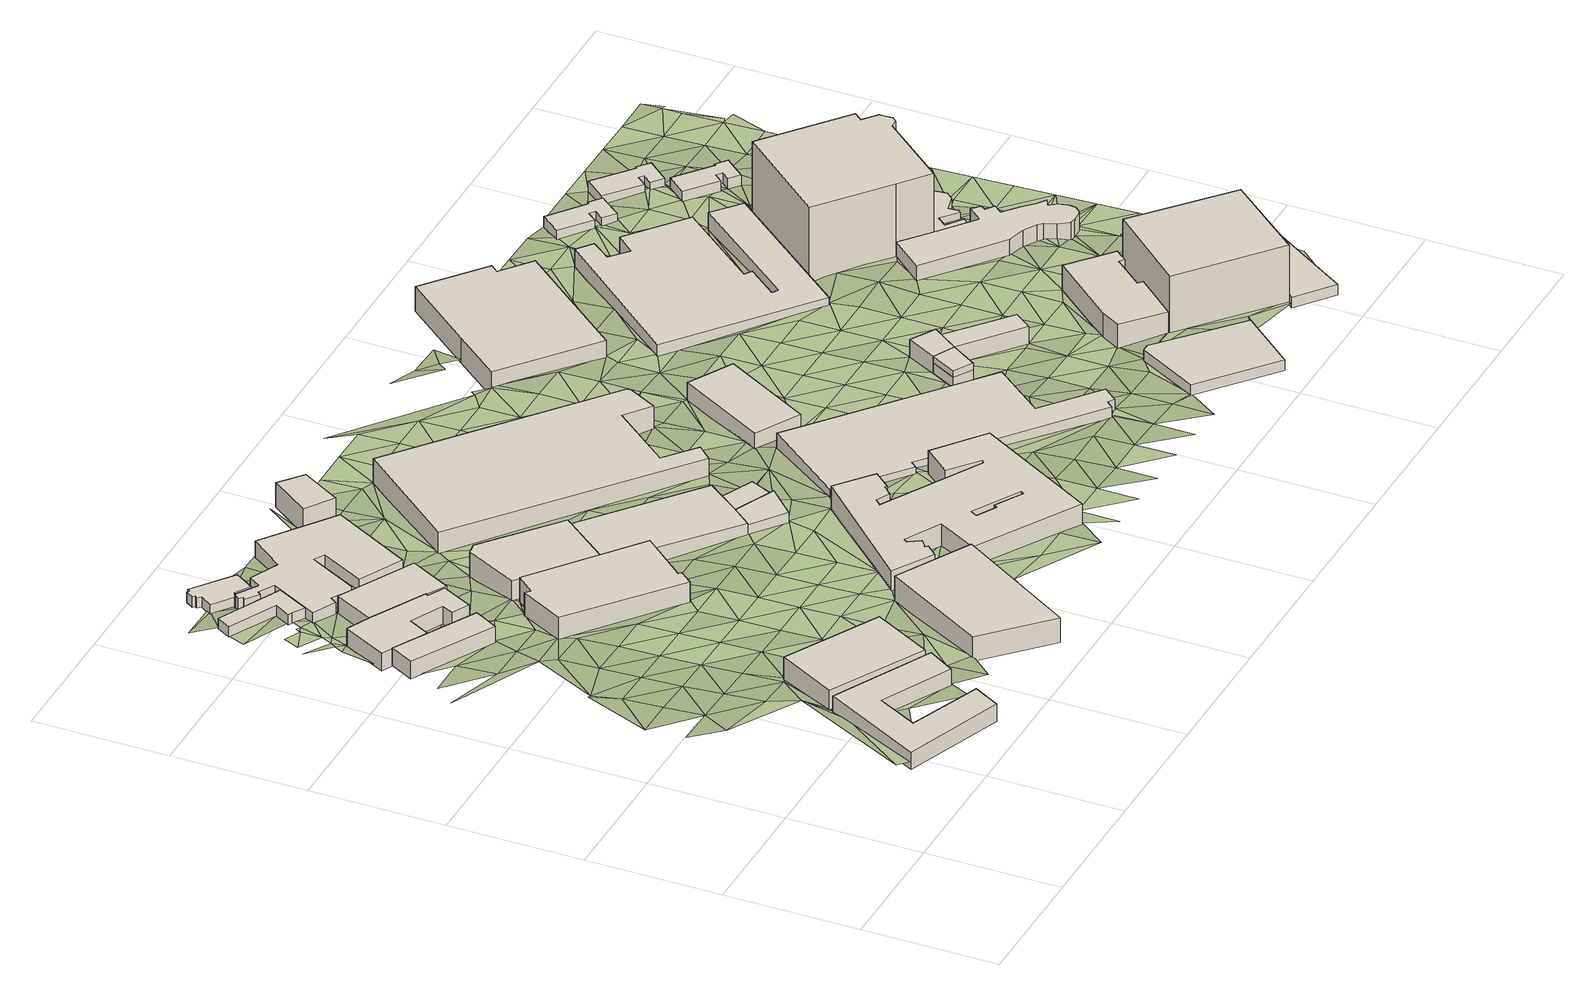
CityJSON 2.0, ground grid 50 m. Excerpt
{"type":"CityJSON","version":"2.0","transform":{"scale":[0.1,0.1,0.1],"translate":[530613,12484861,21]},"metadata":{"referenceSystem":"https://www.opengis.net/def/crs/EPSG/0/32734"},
"CityObjects":{
"building1":{"type":"Building","attributes":{"address":"20 Brickfield Road Salt River Cape Town","building":"industrial","building:levels":2,"building_height":6.9,"plus_code":"4FRW3F84+2QG","ground_height":37.67,"roof_height":44.57},"geometry":[{"type":"Solid","lod":"1","boundaries":[[[[0,1,2,3]],[[1,4,5,2]],[[4,6,7,5]],[[6,8,9,7]],[[8,10,11,9]],[[10,12,13,11]],[[12,14,15,13]],[[14,0,3,15]],[[3,2,5,7,9,11,13,15]],[[14,12,10,8,6,4,1,0]]]]}]},
"building2":{"type":"Building","attributes":{"address":"Brickfield Park 16 Brickfield Road Salt River Cape Town","building":"industrial","building:levels":3,"building_height":9.7,"plus_code":"4FRW3F84+4Q7","ground_height":35.91,"roof_height":45.61},"geometry":[{"type":"Solid","lod":"1","boundaries":[[[[16,17,18,19]],[[17,20,21,18]],[[20,22,23,21]],[[22,16,19,23]],[[19,18,21,23]],[[22,20,17,16]]]]}]},
"building3":{"type":"Building","attributes":{"address":"Salt River","building":"industrial","building:levels":2,"building_height":6.9,"plus_code":"4FRW3F84+HJV","ground_height":31.93,"roof_height":38.83},"geometry":[{"type":"Solid","lod":"1","boundaries":[[[[24,25,26,27]],[[25,28,29,26]],[[28,30,31,29]],[[30,24,27,31]],[[27,26,29,31]],[[30,28,25,24]]]]}]},
"building4":{"type":"Building","attributes":{"address":"Salt River Cape Town","building":"industrial","building:levels":2,"building_height":6.9,"plus_code":"4FRW3F84+MJ4","ground_height":31.48,"roof_height":38.38},"geometry":[{"type":"Solid","lod":"1","boundaries":[[[[32,33,34,35]],[[33,36,37,34]],[[36,38,39,37]],[[38,40,41,39]],[[40,42,43,41]],[[42,44,45,43]],[[44,46,47,45]],[[46,48,49,47]],[[48,50,51,49]],[[50,52,53,51]],[[52,32,35,53]],[[35,34,37,39,41,43,45,47,49,51,53]],[[52,50,48,46,44,42,40,38,36,33,32]]]]}]},
"building5":{"type":"Building","attributes":{"address":"5 Hares Avenue Salt River Cape Town","building":"house","building:levels":1,"building_height":4.1,"plus_code":"4FRW3F84+RJ9","ground_height":30.75,"roof_height":34.85},"geometry":[{"type":"Solid","lod":"1","boundaries":[[[[54,55,56,57]],[[55,58,59,56]],[[58,60,61,59]],[[60,62,63,61]],[[62,64,65,63]],[[64,66,67,65]],[[66,54,57,67]],[[57,56,59,61,63,65,67]],[[66,64,62,60,58,55,54]]]]}]},
"building6":{"type":"Building","attributes":{"address":"The Royal Queens Park Road Salt River Cape Town","building":"office","building:levels":2,"building_height":6.9,"plus_code":"4FRW3F84+MPF","ground_height":31.13,"roof_height":38.03},"geometry":[{"type":"Solid","lod":"1","boundaries":[[[[68,69,70,71]],[[69,72,73,70]],[[72,74,75,73]],[[74,76,77,75]],[[76,68,71,77]],[[71,70,73,75,77]],[[76,74,72,69,68]]]]}]},
"building7":{"type":"Building","attributes":{"address":"Hares Avenue Salt River Cape Town","building":"house","building:levels":1,"building_height":4.1,"plus_code":"4FRW3F84+VJX","ground_height":28.98,"roof_height":33.08},"geometry":[{"type":"Solid","lod":"1","boundaries":[[[[78,79,80,81]],[[79,82,83,80]],[[82,84,85,83]],[[84,86,87,85]],[[86,88,89,87]],[[88,90,91,89]],[[90,92,93,91]],[[92,94,95,93]],[[94,96,97,95]],[[96,98,99,97]],[[98,100,101,99]],[[100,78,81,101]],[[81,80,83,85,87,89,91,93,95,97,99,101]],[[100,98,96,94,92,90,88,86,84,82,79,78]]]]}]},
"building8":{"type":"Building","attributes":{"address":"Kings Cross Corner 9 Queens Park Road Salt River Cape Town","building":"commercial","building:levels":3,"building_height":9.7,"plus_code":"4FRW3F84+FR8","ground_height":32.09,"roof_height":41.79},"geometry":[{"type":"Solid","lod":"1","boundaries":[[[[102,103,104,105]],[[103,106,107,104]],[[106,108,109,107]],[[108,110,111,109]],[[110,112,113,111]],[[112,114,115,113]],[[114,116,117,115]],[[116,102,105,117]],[[105,104,107,109,111,113,115,117]],[[116,114,112,110,108,106,103,102]]]]}]},
"building9":{"type":"Building","attributes":{"building":"parking","building:levels":3,"amenity":"parking","building_height":9.7,"plus_code":"4FRW3F84+2XW","ground_height":35.59,"roof_height":45.29},"geometry":[{"type":"Solid","lod":"1","boundaries":[[[[118,119,120,121]],[[119,122,123,120]],[[122,124,125,123]],[[124,118,121,125]],[[121,120,123,125]],[[124,122,119,118]]]]}]},
"building10":{"type":"Building","attributes":{"address":"Salt River","building":"industrial","building:levels":2,"building_height":6.9,"plus_code":"4FRW3F84+QMX","ground_height":28.07,"roof_height":34.97},"geometry":[{"type":"Solid","lod":"1","boundaries":[[[[126,127,128,129]],[[127,130,131,128]],[[130,132,133,131]],[[132,134,135,133]],[[134,136,137,135]],[[136,138,139,137]],[[138,140,141,139]],[[140,142,143,141]],[[142,144,145,143]],[[144,146,147,145]],[[146,148,149,147]],[[148,150,151,149]],[[150,152,153,151]],[[152,154,155,153]],[[154,156,157,155]],[[156,158,159,157]],[[158,160,161,159]],[[160,162,163,161]],[[162,164,165,163]],[[164,166,167,165]],[[166,168,169,167]],[[168,170,171,169]],[[170,126,129,171]],[[129,128,131,133,135,137,139,141,143,145,147,149,151,153,155,157,159,161,163,165,167,169,171]],[[170,168,166,164,162,160,158,156,154,152,150,148,146,144,142,140,138,136,134,132,130,127,126]]]]}]},
"building11":{"type":"Building","attributes":{"address":"7 Queens Park Road Salt River Cape Town","building":"commercial","building:levels":3,"building_height":9.7,"plus_code":"4FRW3F84+HV8","ground_height":29.68,"roof_height":39.38},"geometry":[{"type":"Solid","lod":"1","boundaries":[[[[172,173,174,175]],[[173,176,177,174]],[[176,178,179,177]],[[178,180,181,179]],[[180,172,175,181]],[[175,174,177,179,181]],[[180,178,176,173,172]]]]}]},
"building12":{"type":"Building","attributes":{"address":"Factory Road Salt River Cape Town","building":"industrial","building:levels":2,"building_height":6.9,"plus_code":"4FRW3F85+F23","ground_height":30.7,"roof_height":37.6},"geometry":[{"type":"Solid","lod":"1","boundaries":[[[[182,183,184,185]],[[183,186,187,184]],[[186,188,189,187]],[[188,190,191,189]],[[190,192,193,191]],[[192,182,185,193]],[[185,184,187,189,191,193]],[[192,190,188,186,183,182]]]]}]},
"building13":{"type":"Building","attributes":{"address":"Salt River","building":"commercial","building:levels":3,"building_height":9.7,"plus_code":"4FRW3F84+VWC","ground_height":27.32,"roof_height":37.02},"geometry":[{"type":"Solid","lod":"1","boundaries":[[[[194,195,196,197]],[[195,198,199,196]],[[198,200,201,199]],[[200,194,197,201]],[[197,196,199,201]],[[200,198,195,194]]]]}]},
"building14":{"type":"Building","attributes":{"address":"Retza Brickfield Road Salt River Cape Town","building":"retail","building:levels":1,"amenity":"motorcycle_rental","building_height":4.1,"plus_code":"4FRW3F85+84V","ground_height":32.84,"roof_height":36.94},"geometry":[{"type":"Solid","lod":"1","boundaries":[[[[202,203,204,205]],[[203,206,207,204]],[[206,208,209,207]],[[208,210,211,209]],[[210,202,205,211]],[[205,204,207,209,211]],[[210,208,206,203,202]]]]}]},
"building15":{"type":"Building","attributes":{"address":"Brickworks 15 Brickfield Road Salt River Cape Town","building":"yes","building:levels":3,"building_height":9.7,"plus_code":"4FRW3F85+46V","ground_height":33.04,"roof_height":42.74},"geometry":[{"type":"Solid","lod":"1","boundaries":[[[[212,213,214,215]],[[213,216,217,214]],[[216,218,219,217]],[[218,220,221,219]],[[220,222,223,221]],[[222,224,225,223]],[[224,226,227,225]],[[226,228,229,227]],[[228,230,231,229]],[[230,232,233,231]],[[232,234,235,233]],[[234,236,237,235]],[[236,238,239,237]],[[238,240,241,239]],[[240,242,243,241]],[[242,244,245,243]],[[244,246,247,245]],[[246,248,249,247]],[[248,250,251,249]],[[250,252,253,251]],[[252,254,255,253]],[[254,212,215,255]],[[256,257,258,259]],[[257,260,261,258]],[[260,262,263,261]],[[262,264,265,263]],[[264,266,267,265]],[[266,256,259,267]],[[215,214,217,219,221,223,225,227,229,231,233,235,237,239,241,243,245,247,249,251,253,255],[259,258,261,263,265,267]],[[254,252,250,248,246,244,242,240,238,236,234,232,230,228,226,224,222,220,218,216,213,212],[266,264,262,260,257,256]]]]}]},
"building16":{"type":"Building","attributes":{"address":"Salt River Cape Town","building":"retail","building:levels":1,"building_height":4.1,"plus_code":"4FRW3F85+94W","ground_height":32.41,"roof_height":36.51},"geometry":[{"type":"Solid","lod":"1","boundaries":[[[[268,269,270,271]],[[269,272,273,270]],[[272,274,275,273]],[[274,268,271,275]],[[271,270,273,275]],[[274,272,269,268]]]]}]},
"building17":{"type":"Building","attributes":{"address":"Judge Clothing Factory - Rex Trueform Victoria Road Salt River Cape Town","building":"construction","building:levels":3,"building_height":9.7,"plus_code":"4FRW3F85+J3X","ground_height":27.55,"roof_height":37.25},"geometry":[{"type":"Solid","lod":"1","boundaries":[[[[276,277,278,279]],[[277,280,281,278]],[[280,282,283,281]],[[282,284,285,283]],[[284,286,287,285]],[[286,288,289,287]],[[288,290,291,289]],[[290,292,293,291]],[[292,276,279,293]],[[279,278,281,283,285,287,289,291,293]],[[292,290,288,286,284,282,280,277,276]]]]}]},
"building18":{"type":"Building","attributes":{"address":"Buco Hardware and Buildware 9 Brickfield Road Salt River Cape Town","building":"warehouse","building:levels":2,"building_height":6.9,"plus_code":"4FRW3F85+798","ground_height":29.33,"roof_height":36.23},"geometry":[{"type":"Solid","lod":"1","boundaries":[[[[294,295,296,297]],[[295,298,299,296]],[[298,300,301,299]],[[300,302,303,301]],[[302,304,305,303]],[[304,306,307,305]],[[306,308,309,307]],[[308,310,311,309]],[[310,312,313,311]],[[312,294,297,313]],[[297,296,299,301,303,305,307,309,311,313]],[[312,310,308,306,304,302,300,298,295,294]]]]}]},
"building19":{"type":"Building","attributes":{"address":"346 Victoria Road Salt River Cape Town","building":"retail","building:levels":2,"building_height":6.9,"plus_code":"4FRW3F85+F9G","ground_height":28.27,"roof_height":35.17},"geometry":[{"type":"Solid","lod":"1","boundaries":[[[[314,315,316,317]],[[315,318,319,316]],[[318,320,321,319]],[[320,314,317,321]],[[317,316,319,321]],[[320,318,315,314]]]]}]},
"building20":{"type":"Building","attributes":{"building":"yes","building:levels":1,"building_height":4.1,"plus_code":"4FRW3F85+7HG","ground_height":28.63,"roof_height":32.73},"geometry":[{"type":"Solid","lod":"1","boundaries":[[[[322,323,324,325]],[[323,326,327,324]],[[326,328,329,327]],[[328,322,325,329]],[[325,324,327,329]],[[328,326,323,322]]]]}]},
"building21":{"type":"Building","attributes":{"building":"yes","building:levels":2,"building_height":6.9,"plus_code":"4FRW3F85+8J7","ground_height":28.44,"roof_height":35.34},"geometry":[{"type":"Solid","lod":"1","boundaries":[[[[330,331,332,333]],[[331,334,335,332]],[[334,336,337,335]],[[336,338,339,337]],[[338,330,333,339]],[[333,332,335,337,339]],[[338,336,334,331,330]]]]}]},
"building22":{"type":"Building","attributes":{"address":"Salt River Cape Town","building":"parking","building:levels":3,"amenity":"parking","building_height":9.7,"plus_code":"4FRW3F85+RF2","ground_height":22.91,"roof_height":32.61},"geometry":[{"type":"Solid","lod":"1","boundaries":[[[[340,341,342,343]],[[341,344,345,342]],[[344,346,347,345]],[[346,348,349,347]],[[348,350,351,349]],[[350,352,353,351]],[[352,340,343,353]],[[343,342,345,347,349,351,353]],[[352,350,348,346,344,341,340]]]]}]},
"building23":{"type":"Building","attributes":{"building":"yes","building:levels":2,"building_height":6.9,"plus_code":"4FRW3F85+7MC","ground_height":28.44,"roof_height":35.34},"geometry":[{"type":"Solid","lod":"1","boundaries":[[[[330,354,355,333]],[[354,356,357,355]],[[356,331,332,357]],[[331,358,359,332]],[[358,360,361,359]],[[360,334,335,361]],[[334,336,337,335]],[[336,338,339,337]],[[338,330,333,339]],[[333,355,357,332,359,361,335,337,339]],[[338,336,334,360,358,331,356,354,330]]]]}]},
"building24":{"type":"Building","attributes":{"address":"Salt River Cape Town","building":"industrial","building:levels":1,"building_height":4.1,"plus_code":"4FRW3F85+2PP","ground_height":30.92,"roof_height":35.02},"geometry":[{"type":"Solid","lod":"1","boundaries":[[[[362,363,364,365]],[[363,366,367,364]],[[366,368,369,367]],[[368,370,371,369]],[[370,362,365,371]],[[365,364,367,369,371]],[[370,368,366,363,362]]]]}]},
"building25":{"type":"Building","attributes":{"address":"348 Victoria Road Salt River Cape Town","building":"retail","building:levels":3,"building_height":9.7,"plus_code":"4FRW3F85+5R3","ground_height":28.48,"roof_height":38.18},"geometry":[{"type":"Solid","lod":"1","boundaries":[[[[372,373,374,375]],[[373,376,377,374]],[[376,378,379,377]],[[378,380,381,379]],[[380,382,383,381]],[[382,384,385,383]],[[384,386,387,385]],[[386,388,389,387]],[[388,372,375,389]],[[375,374,377,379,381,383,385,387,389]],[[388,386,384,382,380,378,376,373,372]]]]}]},
"building26":{"type":"Building","attributes":{"address":"Salt River Cape Town","building":"retail","building:levels":2,"building_height":6.9,"plus_code":"4FRW3F85+JJM","ground_height":23.33,"roof_height":30.23},"geometry":[{"type":"Solid","lod":"1","boundaries":[[[[390,391,392,393]],[[391,394,395,392]],[[394,396,397,395]],[[396,398,399,397]],[[398,400,401,399]],[[400,402,403,401]],[[402,404,405,403]],[[404,406,407,405]],[[406,408,409,407]],[[408,410,411,409]],[[410,412,413,411]],[[412,414,415,413]],[[414,416,417,415]],[[416,390,393,417]],[[393,392,395,397,399,401,403,405,407,409,411,413,415,417]],[[416,414,412,410,408,406,404,402,400,398,396,394,391,390]]]]}]},
"building27":{"type":"Building","attributes":{"address":"Industria House 350 Victoria Road Salt River Cape Town","building":"commercial","building:levels":8,"building_height":23.7,"plus_code":"4FRW3F85+4WF","ground_height":28.42,"roof_height":52.12},"geometry":[{"type":"Solid","lod":"1","boundaries":[[[[418,419,420,421]],[[419,422,423,420]],[[422,424,425,423]],[[424,418,421,425]],[[421,420,423,425]],[[424,422,419,418]]]]}]},
"building28":{"type":"Building","attributes":{"address":"352 Victoria Road Salt River Cape Town","building":"retail","building:levels":1,"building_height":4.1,"plus_code":"4FRW3F86+223","ground_height":28.42,"roof_height":32.52},"geometry":[{"type":"Solid","lod":"1","boundaries":[[[[418,424,426,427]],[[424,428,429,426]],[[428,430,431,429]],[[430,432,433,431]],[[432,434,435,433]],[[434,418,427,435]],[[427,426,429,431,433,435]],[[434,432,430,428,424,418]]]]}]},
"building29":{"type":"Building","attributes":{"building":"yes","building:levels":2,"building_height":6.9,"plus_code":"4FRW3F85+8WW","ground_height":26.25,"roof_height":33.15},"geometry":[{"type":"Solid","lod":"1","boundaries":[[[[436,437,438,439]],[[437,440,441,438]],[[440,442,443,441]],[[442,444,445,443]],[[444,446,447,445]],[[446,448,449,447]],[[448,450,451,449]],[[450,452,453,451]],[[452,454,455,453]],[[454,456,457,455]],[[456,458,459,457]],[[458,460,461,459]],[[460,462,463,461]],[[462,464,465,463]],[[464,466,467,465]],[[466,468,469,467]],[[468,470,471,469]],[[470,472,473,471]],[[472,474,475,473]],[[474,476,477,475]],[[476,478,479,477]],[[478,480,481,479]],[[480,482,483,481]],[[482,484,485,483]],[[484,436,439,485]],[[439,438,441,443,445,447,449,451,453,455,457,459,461,463,465,467,469,471,473,475,477,479,481,483,485]],[[484,482,480,478,476,474,472,470,468,466,464,462,460,458,456,454,452,450,448,446,444,442,440,437,436]]]]}]},
"building30":{"type":"Building","attributes":{"address":"Durham Square Apartment Complex 32 Durham Avenue Salt River Cape Town","building":"apartments","building:levels":11,"building:flats":"139","building_height":32.1,"plus_code":"4FRW3F85+GVM","ground_height":24.05,"roof_height":56.15},"geometry":[{"type":"Solid","lod":"1","boundaries":[[[[486,487,488,489]],[[487,490,491,488]],[[490,492,493,491]],[[492,494,495,493]],[[494,496,497,495]],[[496,498,499,497]],[[498,500,501,499]],[[500,502,503,501]],[[502,504,505,503]],[[504,506,507,505]],[[506,486,489,507]],[[489,488,491,493,495,497,499,501,503,505,507]],[[506,504,502,500,498,496,494,492,490,487,486]]]]}]},
"building31":{"type":"Building","attributes":{"address":"Durham Avenue Salt River Cape Town","building":"yes","building:levels":1,"building_height":4.1,"plus_code":"4FRW3F85+RQG","ground_height":22.02,"roof_height":26.12},"geometry":[{"type":"Solid","lod":"1","boundaries":[[[[508,509,510,511]],[[509,512,513,510]],[[512,514,515,513]],[[514,516,517,515]],[[516,518,519,517]],[[518,520,521,519]],[[520,522,523,521]],[[522,524,525,523]],[[524,526,527,525]],[[526,508,511,527]],[[511,510,513,515,517,519,521,523,525,527]],[[526,524,522,520,518,516,514,512,509,508]]]]}]},
"building32":{"type":"Building","attributes":{"building":"yes","building:levels":1,"building_height":4.1,"plus_code":"4FRW3F85+FX8","ground_height":24.05,"roof_height":28.15},"geometry":[{"type":"Solid","lod":"1","boundaries":[[[[528,529,530,531]],[[529,532,533,530]],[[532,534,535,533]],[[534,536,537,535]],[[536,538,539,537]],[[538,540,541,539]],[[540,542,543,541]],[[542,544,545,543]],[[544,546,547,545]],[[546,548,549,547]],[[548,496,550,549]],[[496,494,551,550]],[[494,492,552,551]],[[492,490,553,552]],[[490,487,554,553]],[[487,555,556,554]],[[555,528,531,556]],[[531,530,533,535,537,539,541,543,545,547,549,550,551,552,553,554,556]],[[555,487,490,492,494,496,548,546,544,542,540,538,536,534,532,529,528]]]]}]},
"building33":{"type":"Building","attributes":{"address":"Durham Avenue Salt River Cape Town","building":"yes","building:levels":1,"building_height":4.1,"plus_code":"4FRW3F85+RV4","ground_height":21.85,"roof_height":25.95},"geometry":[{"type":"Solid","lod":"1","boundaries":[[[[557,558,559,560]],[[558,561,562,559]],[[561,563,564,562]],[[563,565,566,564]],[[565,567,568,566]],[[567,569,570,568]],[[569,571,572,570]],[[571,573,574,572]],[[573,575,576,574]],[[575,557,560,576]],[[560,559,562,564,566,568,570,572,574,576]],[[575,573,571,569,567,565,563,561,558,557]]]]}]},
"building34":{"type":"Building","attributes":{"address":"Durham Avenue Salt River Cape Town","building":"yes","building:levels":1,"building_height":4.1,"plus_code":"4FRW3F85+PW7","ground_height":23.52,"roof_height":27.62},"geometry":[{"type":"Solid","lod":"1","boundaries":[[[[577,578,579,580]],[[578,581,582,579]],[[581,583,584,582]],[[583,585,586,584]],[[585,587,588,586]],[[587,589,590,588]],[[589,591,592,590]],[[591,593,594,592]],[[593,595,596,594]],[[595,577,580,596]],[[580,579,582,584,586,588,590,592,594,596]],[[595,593,591,589,587,585,583,581,578,577]]]]}]},
"terrain1":{"type":"TINRelief","geometry":[{"type":"CompositeSurface","lod":"1","boundaries":[[[597,598,599]],[[600,601,602]],[[597,603,598]],[[598,604,599]],[[602,605,606]],[[602,601,607]],[[608,606,605]],[[609,606,608]],[[601,604,607]],[[610,611,612]],[[598,603,604]],[[605,602,613]],[[607,614,602]],[[615,609,608]],[[604,603,616]],[[605,613,608]],[[602,614,613]],[[615,608,617]],[[604,616,618]],[[618,607,604]],[[611,619,612]],[[614,607,618]],[[608,613,617]],[[603,620,616]],[[621,622,623]],[[624,623,625]],[[626,618,616]],[[627,615,617]],[[628,619,611]],[[613,614,629]],[[630,614,618]],[[627,631,615]],[[615,631,622]],[[613,629,617]],[[614,630,629]],[[630,618,626]],[[8,620,603]],[[632,24,633]],[[634,625,623]],[[635,636,625]],[[634,623,622]],[[637,632,638]],[[639,627,617]],[[639,617,629]],[[640,641,642]],[[630,626,643]],[[642,637,638]],[[634,635,625]],[[638,640,642]],[[644,645,619]],[[631,627,646]],[[643,629,630]],[[619,645,8]],[[627,639,647]],[[631,648,622]],[[649,650,651]],[[643,626,652]],[[640,638,653]],[[24,654,633]],[[651,650,655]],[[634,622,648]],[[640,653,655]],[[8,645,620]],[[646,627,647]],[[638,656,653]],[[639,629,657]],[[658,659,660]],[[626,16,652]],[[42,633,661]],[[651,655,662]],[[646,648,631]],[[643,657,629]],[[645,644,663]],[[664,655,653]],[[662,665,651]],[[666,658,660]],[[635,634,667]],[[668,669,670]],[[661,633,46]],[[662,655,664]],[[639,671,647]],[[634,648,667]],[[46,633,654]],[[643,652,672]],[[656,76,653]],[[620,645,673]],[[639,657,671]],[[674,662,664]],[[42,661,675]],[[669,668,676]],[[76,664,653]],[[646,647,677]],[[668,670,678]],[[664,679,674]],[[661,46,675]],[[680,678,670]],[[635,681,654]],[[663,673,645]],[[652,16,672]],[[667,681,635]],[[648,646,677]],[[682,657,643]],[[680,670,683]],[[671,677,647]],[[673,16,620]],[[654,684,46]],[[672,682,643]],[[648,685,667]],[[686,664,76]],[[670,60,683]],[[654,681,684]],[[668,678,687]],[[680,688,678]],[[657,689,671]],[[668,687,690]],[[681,667,685]],[[691,686,76]],[[682,689,657]],[[692,690,687]],[[693,677,671]],[[677,694,648]],[[76,695,691]],[[672,16,696]],[[697,683,698]],[[699,16,673]],[[684,681,700]],[[698,683,60]],[[701,702,690]],[[689,693,671]],[[703,704,705]],[[701,690,692]],[[684,706,703]],[[700,681,685]],[[682,672,707]],[[708,695,76]],[[699,696,16]],[[673,663,118]],[[685,709,710]],[[706,704,703]],[[701,692,711]],[[689,682,707]],[[684,712,706]],[[672,696,707]],[[694,677,693]],[[695,708,713]],[[685,710,700]],[[700,712,684]],[[711,714,701]],[[76,74,708]],[[713,708,715]],[[673,118,699]],[[693,689,716]],[[707,717,689]],[[718,714,711]],[[696,699,118]],[[719,713,715]],[[720,700,710]],[[706,712,721]],[[716,689,717]],[[693,716,694]],[[721,74,706]],[[722,715,708]],[[714,723,724]],[[696,725,707]],[[714,718,723]],[[178,712,700]],[[708,74,722]],[[696,118,725]],[[694,716,726]],[[719,715,727]],[[728,717,707]],[[712,178,721]],[[720,729,700]],[[722,74,721]],[[726,730,731]],[[707,725,728]],[[108,720,710]],[[718,732,723]],[[726,716,730]],[[733,734,735]],[[736,725,118]],[[717,737,716]],[[738,722,721]],[[728,739,717]],[[720,740,729]],[[721,178,738]],[[730,108,731]],[[736,118,741]],[[737,730,716]],[[720,108,740]],[[737,717,739]],[[738,178,176]],[[742,728,725]],[[742,725,736]],[[729,740,743]],[[744,722,738]],[[118,733,741]],[[744,745,722]],[[736,741,746]],[[739,728,747]],[[735,748,733]],[[732,749,750]],[[751,730,737]],[[730,751,108]],[[752,722,745]],[[732,753,749]],[[754,738,176]],[[728,742,747]],[[755,729,743]],[[190,743,740]],[[732,756,753]],[[752,148,722]],[[738,754,744]],[[733,746,741]],[[737,739,757]],[[747,758,739]],[[755,754,176]],[[759,740,108]],[[756,732,148]],[[748,760,733]],[[751,737,757]],[[757,739,758]],[[756,761,753]],[[746,733,762]],[[763,746,762]],[[733,760,764]],[[765,745,744]],[[743,190,755]],[[751,759,108]],[[766,763,767]],[[748,768,760]],[[752,745,765]],[[762,733,764]],[[761,756,769]],[[762,767,763]],[[770,771,767]],[[772,747,742]],[[736,773,742]],[[760,768,764]],[[774,754,755]],[[752,765,148]],[[775,769,756]],[[759,751,757]],[[756,148,775]],[[758,747,772]],[[754,776,744]],[[764,777,762]],[[761,769,778]],[[755,190,774]],[[767,777,770]],[[762,777,767]],[[748,779,768]],[[148,765,775]],[[757,758,780]],[[754,774,776]],[[190,781,774]],[[764,768,782]],[[775,765,783]],[[758,772,780]],[[773,772,742]],[[780,759,757]],[[276,765,744]],[[783,200,775]],[[781,776,774]],[[782,768,779]],[[764,782,784]],[[781,190,785]],[[786,783,765]],[[776,787,744]],[[788,789,790]],[[772,773,780]],[[200,783,786]],[[790,791,788]],[[782,779,784]],[[792,793,794]],[[795,776,781]],[[765,276,786]],[[789,788,796]],[[785,795,781]],[[797,780,773]],[[798,200,786]],[[799,780,797]],[[800,801,792]],[[802,792,794]],[[788,803,796]],[[798,786,276]],[[804,805,785]],[[806,784,807]],[[773,808,797]],[[274,809,799]],[[802,800,792]],[[776,795,787]],[[274,805,804]],[[810,808,773]],[[785,811,795]],[[810,800,812]],[[785,805,811]],[[802,794,813]],[[800,802,812]],[[814,798,276]],[[797,815,799]],[[797,808,815]],[[795,811,787]],[[815,274,799]],[[816,814,276]],[[817,784,806]],[[274,815,805]],[[811,805,787]],[[808,810,818]],[[819,816,276]],[[812,818,810]],[[820,806,821]],[[812,802,818]],[[787,805,815]],[[806,820,822]],[[802,813,823]],[[824,814,816]],[[819,276,825]],[[806,822,817]],[[818,802,826]],[[824,816,819]],[[827,815,808]],[[784,817,234]],[[815,828,787]],[[828,829,787]],[[829,830,831]],[[826,832,818]],[[814,824,833]],[[276,834,825]],[[829,828,830]],[[830,835,831]],[[836,822,820]],[[815,837,828]],[[838,839,820]],[[234,832,826]],[[840,831,835]],[[824,819,841]],[[825,842,819]],[[839,836,820]],[[837,815,827]],[[828,843,830]],[[817,822,844]],[[833,824,841]],[[845,834,276]],[[841,819,842]],[[833,841,846]],[[828,837,843]],[[822,836,844]],[[844,234,817]],[[835,830,847]],[[848,830,843]],[[842,825,849]],[[840,835,847]],[[847,830,848]],[[849,825,834]],[[850,837,827]],[[851,836,839]],[[852,853,839]],[[854,846,841]],[[234,855,832]],[[856,841,842]],[[836,851,844]],[[849,856,842]],[[839,853,851]],[[827,857,850]],[[858,847,848]],[[837,320,843]],[[844,855,234]],[[827,859,857]],[[834,860,849]],[[848,843,320]],[[861,847,858]],[[841,856,854]],[[834,845,860]],[[848,862,858]],[[844,851,855]],[[856,849,863]],[[864,850,857]],[[858,862,861]],[[860,865,849]],[[827,866,859]],[[855,851,853]],[[867,868,853]],[[320,862,848]],[[849,865,863]],[[863,854,856]],[[857,859,864]],[[845,861,869]],[[855,853,868]],[[854,863,870]],[[860,845,871]],[[864,872,850]],[[862,869,861]],[[827,873,866]],[[863,865,874]],[[869,871,845]],[[862,320,869]],[[860,875,865]],[[863,874,876]],[[872,318,850]],[[868,877,855]],[[859,878,864]],[[827,312,873]],[[879,877,868]],[[874,865,875]],[[855,877,880]],[[860,871,875]],[[866,878,859]],[[874,875,876]],[[880,877,879]],[[881,882,883]],[[884,881,883]],[[879,868,885]],[[872,864,886]],[[887,869,320]],[[888,885,868]],[[889,890,891]],[[886,864,878]],[[892,320,318]],[[871,869,887]],[[882,312,883]],[[320,892,887]],[[893,889,891]],[[884,879,894]],[[885,894,879]],[[895,876,875]],[[896,872,886]],[[873,897,866]],[[872,898,318]],[[878,866,899]],[[900,882,881]],[[881,884,900]],[[901,885,888]],[[871,895,875]],[[866,897,902]],[[871,887,903]],[[896,898,872]],[[878,899,886]],[[893,904,889]],[[866,902,899]],[[885,905,894]],[[884,894,900]],[[892,318,906]],[[871,903,895]],[[885,901,905]],[[882,907,312]],[[897,873,908]],[[312,908,873]],[[887,892,906]],[[900,907,882]],[[909,904,893]],[[896,886,910]],[[898,906,318]],[[911,902,897]],[[903,887,912]],[[886,899,910]],[[913,894,905]],[[902,911,899]],[[908,312,914]],[[907,914,312]],[[898,896,915]],[[894,916,900]],[[917,887,906]],[[887,917,912]],[[910,915,896]],[[903,918,895]],[[916,907,900]],[[911,338,899]],[[916,894,913]],[[903,912,918]],[[322,908,914]],[[899,338,910]],[[913,905,919]],[[898,920,906]],[[898,915,921]],[[922,914,907]],[[906,920,917]],[[923,895,918]],[[898,921,920]],[[907,916,922]],[[915,910,924]],[[924,910,338]],[[913,919,916]],[[925,322,914]],[[922,925,914]],[[926,338,336]],[[338,926,924]],[[915,927,921]],[[912,928,918]],[[912,917,929]],[[930,916,919]],[[915,924,927]],[[931,322,925]],[[916,930,922]],[[932,930,919]],[[334,933,336]],[[918,928,923]],[[921,934,920]],[[925,922,931]],[[923,935,895]],[[936,926,336]],[[924,926,936]],[[917,920,929]],[[921,927,934]],[[937,933,334]],[[931,922,938]],[[922,930,939]],[[933,936,336]],[[927,924,940]],[[941,930,932]],[[922,939,938]],[[923,928,942]],[[936,940,924]],[[920,934,929]],[[932,943,941]],[[937,931,944]],[[943,932,945]],[[931,938,944]],[[934,927,929]],[[414,928,912]],[[932,362,945]],[[936,933,946]],[[946,933,937]],[[940,947,927]],[[935,923,942]],[[947,929,927]],[[937,944,946]],[[948,940,936]],[[939,949,938]],[[948,936,946]],[[949,944,938]],[[382,941,943]],[[945,362,950]],[[951,952,935]],[[414,942,928]],[[362,953,950]],[[947,940,954]],[[940,948,955]],[[935,956,951]],[[957,946,944]],[[958,943,945]],[[954,929,947]],[[959,960,961]],[[942,962,935]],[[954,940,955]],[[949,939,373]],[[949,957,944]],[[948,946,963]],[[950,958,945]],[[950,953,964]],[[962,942,414]],[[956,935,965]],[[966,929,954]],[[966,967,929]],[[963,955,948]],[[963,946,957]],[[968,382,943]],[[969,929,967]],[[962,965,935]],[[955,970,954]],[[957,949,373]],[[971,972,382]],[[950,964,958]],[[955,963,970]],[[973,959,974]],[[386,972,971]],[[382,388,971]],[[975,976,977]],[[954,978,966]],[[978,954,970]],[[979,959,961]],[[977,980,975]],[[981,962,414]],[[957,373,982]],[[981,965,962]],[[388,382,968]],[[957,982,963]],[[966,983,967]],[[971,388,386]],[[981,414,980]],[[984,977,976]],[[985,970,963]],[[373,372,986]],[[373,986,982]],[[987,929,969]],[[977,981,980]],[[966,978,983]],[[983,978,970]],[[388,968,372]],[[981,988,965]],[[985,963,982]],[[974,989,973]],[[967,990,969]],[[974,959,979]],[[970,985,991]],[[372,968,992]],[[986,372,993]],[[993,982,986]],[[994,977,984]],[[981,977,994]],[[995,988,981]],[[982,991,985]],[[992,993,372]],[[995,981,994]],[[992,968,996]],[[997,984,989]],[[984,997,994]],[[988,995,508]],[[982,998,991]],[[993,999,982]],[[999,998,982]],[[979,989,974]],[[418,996,968]],[[1000,993,992]],[[969,990,987]],[[994,997,1001]],[[996,1000,992]],[[1002,1001,997]],[[1003,997,989]],[[1004,994,1001]],[[1005,1006,432]],[[999,993,1007]],[[1004,1008,994]],[[1009,998,999]],[[1003,989,979]],[[997,1010,1002]],[[999,1011,1009]],[[508,1012,1013]],[[1011,999,1014]],[[997,1003,1010]],[[1015,993,1000]],[[993,1016,1007]],[[1007,1014,999]],[[993,1015,1016]],[[1013,1012,1017]],[[1018,1000,996]],[[996,418,1018]],[[1002,1010,1019]],[[1003,979,1020]],[[434,1021,418]],[[1020,979,987]],[[990,1022,987]],[[1023,1024,1025]],[[1017,1026,1013]],[[1016,1015,1027]],[[1010,1003,1028]],[[1017,1019,1029]],[[1030,1031,1024]],[[418,1021,1018]],[[1000,1032,1015]],[[1024,1031,1033]],[[1027,1015,1034]],[[1035,1033,1036]],[[470,1035,1037]],[[1038,1025,1024]],[[1038,1024,1033]],[[1018,1032,1000]],[[557,1017,1029]],[[1020,1028,1003]],[[1039,1019,1010]],[[987,1022,1020]],[[1029,1019,1039]],[[557,1026,1017]],[[1040,1022,990]],[[1041,1034,1015]],[[1035,1042,1033]],[[1010,1028,1043]],[[470,468,1044]],[[1035,470,1042]],[[1042,1038,1033]],[[462,466,464]],[[1010,1043,1039]],[[1041,1015,1032]],[[468,466,1044]],[[1038,1042,1045]],[[1044,1042,470]],[[1046,1045,1047]],[[990,1048,1040]],[[1049,1034,1050]],[[1022,1051,1020]],[[1051,1028,1020]],[[1050,1052,1049]],[[1045,1042,1047]],[[462,1052,1050]],[[1028,1053,1043]],[[1028,1054,1053]],[[1051,1022,587]],[[1050,1034,1041]],[[1055,1039,1043]],[[1056,466,462]],[[589,587,1022]],[[1044,466,1056]],[[1022,1040,1057]],[[557,1058,1026]],[[1053,1059,1043]],[[1060,1047,1042]],[[1056,1042,1044]],[[1059,1053,1054]],[[1057,589,1022]],[[1061,1055,1043]],[[1062,1047,1060]],[[1051,587,583]],[[1056,462,1050]],[[1048,1063,498]],[[557,1064,1065]],[[587,585,583]],[[557,1065,1058]],[[496,548,498]],[[1066,548,1062]],[[1059,1054,1067]],[[498,1068,1048]],[[1060,1042,1069]],[[595,593,1054]],[[1070,1042,1056]],[[1040,1048,1071]],[[1068,498,548]],[[1069,1062,1060]],[[1057,1040,1071]],[[591,589,1057]],[[1067,1054,593]],[[548,1066,1068]],[[1067,571,1059]],[[1042,1070,1069]],[[1068,1071,1048]],[[1062,1072,1066]],[[571,1073,1065]],[[1067,593,591]],[[1074,591,1057]],[[1075,1058,1065]],[[1066,1072,1068]],[[1072,1062,1069]],[[1071,1074,1057]],[[1073,571,1067]],[[1065,1073,1075]],[[1076,1071,1068]],[[1077,1067,591]],[[1074,1078,591]],[[1076,1068,1072]],[[1067,1077,1073]],[[1078,1077,591]],[[1074,1071,1079]],[[1071,1076,1079]],[[1075,1073,1080]],[[1081,1078,1074]],[[1077,1080,1073]],[[1074,1079,1081]],[[1080,1082,1075]],[[1079,1076,1083]],[[1077,1078,1084]],[[1078,1081,1085]],[[1081,1079,1083]],[[1080,1077,1084]],[[1078,1085,1084]],[[1086,1082,1080]],[[1084,1087,1080]],[[1085,1088,1084]],[[1080,1087,1086]],[[1087,1084,1089]],[[1082,1086,1090]],[[1087,1089,1086]],[[1086,1091,1090]]]}]}
},
"vertices":[
[640,100,175],[368,205,175],[368,205,244],[640,100,244],[448,356,175],[448,356,244],[712,223,175],[712,223,244],[775,324,175],[775,324,244],[405,512,175],[405,512,244],[208,138,175],[208,138,244],[585,0,175],[585,0,244],
[885,561,157],[535,749,157],[535,749,254],[885,561,254],[416,530,157],[416,530,254],[767,342,157],[767,342,254],
[144,1987,118],[95,1898,118],[95,1898,187],[144,1987,187],[401,1731,118],[401,1731,187],[450,1820,118],[450,1820,187],
[490,2022,113],[284,2132,113],[284,2132,182],[490,2022,182],[195,2174,113],[195,2174,182],[106,2008,113],[106,2008,182],[279,1922,113],[279,1922,182],[321,2000,113],[321,2000,182],[443,1940,113],[443,1940,182],[425,1897,113],[425,1897,182],[488,1865,113],[488,1865,182],[547,1980,113],[547,1980,182],[483,2013,113],[483,2013,182],
[236,2405,106],[250,2398,106],[250,2398,147],[236,2405,147],[297,2371,106],[297,2371,147],[360,2490,106],[360,2490,147],[122,2607,106],[122,2607,147],[90,2554,106],[90,2554,147],[269,2464,106],[269,2464,147],
[284,2132,110],[490,2022,110],[490,2022,179],[284,2132,179],[564,1981,110],[564,1981,179],[645,2135,110],[645,2135,179],[363,2283,110],[363,2283,179],
[262,2781,88],[256,2771,88],[256,2771,129],[262,2781,129],[246,2777,88],[246,2777,129],[227,2748,88],[227,2748,129],[235,2741,88],[235,2741,129],[228,2732,88],[228,2732,129],[240,2720,88],[240,2720,129],[207,2674,88],[207,2674,129],[290,2614,88],[290,2614,129],[305,2631,88],[305,2631,129],[363,2597,88],[363,2597,129],[409,2668,88],[409,2668,129],
[865,1237,119],[907,1286,119],[907,1286,216],[865,1237,216],[897,1296,119],[897,1296,216],[1037,1460,119],[1037,1460,216],[660,1760,119],[660,1760,216],[602,1692,119],[602,1692,216],[585,1709,119],[585,1709,216],[494,1546,119],[494,1546,216],
[1130,617,154],[906,233,154],[906,233,251],[1130,617,251],[1129,17,154],[1129,17,251],[1407,465,154],[1407,465,251],
[360,2490,79],[297,2371,79],[297,2371,148],[360,2490,148],[278,2335,79],[278,2335,148],[365,2291,79],[365,2291,148],[383,2316,79],[383,2316,148],[453,2275,79],[453,2275,148],[475,2286,79],[475,2286,148],[569,2463,79],[569,2463,148],[608,2442,79],[608,2442,148],[522,2278,79],[522,2278,148],[687,2196,79],[687,2196,148],[848,2494,79],[848,2494,148],[589,2685,79],[589,2685,148],[493,2559,79],[493,2559,148],[383,2610,79],[383,2610,148],[353,2565,79],[353,2565,148],[274,2615,79],[274,2615,148],[254,2594,79],[254,2594,148],[267,2582,79],[267,2582,148],[259,2574,79],[259,2574,148],[306,2538,79],[306,2538,148],[316,2550,79],[316,2550,148],[374,2516,79],[374,2516,148],
[918,1583,95],[1069,1772,95],[1069,1772,192],[918,1583,192],[804,1993,95],[804,1993,192],[762,1987,95],[762,1987,192],[662,1789,95],[662,1789,192],
[1318,1234,105],[1382,1311,105],[1382,1311,174],[1318,1234,174],[1440,1389,105],[1440,1389,174],[1477,1437,105],[1477,1437,174],[1079,1764,105],[1079,1764,174],[918,1571,105],[918,1571,174],
[904,2753,72],[798,2605,72],[798,2605,169],[904,2753,169],[903,2535,72],[903,2535,169],[990,2683,72],[990,2683,169],
[1529,1246,127],[1382,1311,127],[1382,1311,168],[1529,1246,168],[1318,1234,127],[1318,1234,168],[1442,1142,127],[1442,1142,168],[1541,1241,127],[1541,1241,168],
[1565,1044,129],[1187,655,129],[1187,655,226],[1565,1044,226],[1334,564,129],[1334,564,226],[1372,606,129],[1372,606,226],[1364,614,129],[1364,614,226],[1393,636,129],[1393,636,226],[1365,682,129],[1365,682,226],[1374,694,129],[1374,694,226],[1509,621,129],[1509,621,226],[1427,469,129],[1427,469,226],[1809,247,129],[1809,247,226],[2067,699,129],[2067,699,226],[1887,840,129],[1887,840,226],[1804,740,129],[1804,740,226],[1908,653,129],[1908,653,226],[1899,644,129],[1899,644,226],[1529,853,129],[1529,853,226],[1550,874,129],[1550,874,226],[1600,849,129],[1600,849,226],[1632,880,129],[1632,880,226],[1640,876,129],[1640,876,226],[1693,937,129],[1693,937,226],[1794,461,129],[1787,448,129],[1787,448,226],[1794,461,226],[1683,508,129],[1683,508,226],[1675,495,129],[1675,495,226],[1602,536,129],[1602,536,226],[1617,562,129],[1617,562,226],
[1440,1389,122],[1382,1311,122],[1382,1311,163],[1440,1389,163],[1529,1246,122],[1529,1246,163],[1568,1331,122],[1568,1331,163],
[1164,2518,74],[852,2142,74],[852,2142,171],[1164,2518,171],[1622,1513,74],[1622,1513,171],[1672,1566,74],[1672,1566,171],[1559,1661,74],[1559,1661,171],[1736,1880,74],[1736,1880,171],[1831,1807,74],[1831,1807,171],[1888,1915,74],[1888,1915,171],[1886,1930,74],[1886,1930,171],
[1865,1377,92],[1630,1077,92],[1630,1077,161],[1865,1377,161],[1870,876,92],[1870,876,161],[1890,901,92],[1890,901,161],[2463,436,92],[2463,436,161],[2483,461,92],[2483,461,161],[2507,446,92],[2507,446,161],[2552,499,92],[2552,499,161],[2351,663,92],[2351,663,161],[2503,853,92],[2503,853,161],
[1848,1450,81],[2014,1358,81],[2014,1358,150],[1848,1450,150],[2197,1685,81],[2197,1685,150],[2031,1777,81],[2031,1777,150],
[2586,1062,85],[2506,1102,85],[2506,1102,126],[2586,1062,126],[2455,1006,85],[2455,1006,126],[2523,965,85],[2523,965,126],
[2506,1102,83],[2586,1062,83],[2586,1062,152],[2506,1102,152],[2636,1132,83],[2636,1132,152],[2656,1161,83],[2656,1161,152],[2565,1214,83],[2565,1214,152],
[1998,2579,27],[1857,2407,27],[1857,2407,124],[1998,2579,124],[2185,2140,27],[2185,2140,124],[2520,2548,27],[2520,2548,124],[2410,2637,27],[2410,2637,124],[2434,2666,27],[2434,2666,124],[2216,2844,27],[2216,2844,124],
[2455,1006,83],[2455,1006,152],[2523,965,83],[2523,965,152],[2797,888,83],[2797,888,152],[2847,954,83],[2847,954,152],
[3140,242,107],[2862,490,107],[2862,490,148],[3140,242,148],[2831,489,107],[2831,489,148],[2707,261,107],[2707,261,148],[2970,41,107],[2970,41,148],
[3287,791,83],[3136,921,83],[3136,921,180],[3287,791,180],[2933,683,83],[2933,683,180],[2890,609,83],[2890,609,180],[3028,489,83],[3028,489,180],[3159,639,83],[3159,639,180],[3142,653,83],[3142,653,180],[3234,762,83],[3234,762,180],[3252,747,83],[3252,747,180],
[2751,1590,32],[3148,2076,32],[3148,2076,101],[2751,1590,101],[3048,2162,32],[3048,2162,101],[2722,1761,32],[2722,1761,101],[2701,1775,32],[2701,1775,101],[2790,1885,32],[2790,1885,101],[2763,1904,32],[2763,1904,101],[3002,2198,32],[3002,2198,101],[2795,2367,32],[2795,2367,101],[2736,2298,32],[2736,2298,101],[2670,2356,32],[2670,2356,101],[2724,2427,32],[2724,2427,101],[2668,2472,32],[2668,2472,101],[2262,1990,32],[2262,1990,101],
[3598,485,82],[3277,767,82],[3277,767,319],[3598,485,319],[3031,485,82],[3031,485,319],[3363,204,82],[3363,204,319],
[3363,204,123],[3598,485,123],[3352,189,82],[3352,189,123],[3485,83,82],[3485,83,123],[3681,386,82],[3681,386,123],[3677,422,82],[3677,422,123],
[3105,1507,61],[3001,1389,61],[3001,1389,130],[3105,1507,130],[3271,1172,61],[3271,1172,130],[3339,1157,61],[3339,1157,130],[3388,1128,61],[3388,1128,130],[3403,1111,61],[3403,1111,130],[3421,1071,61],[3421,1071,130],[3447,1032,61],[3447,1032,130],[3468,1026,61],[3468,1026,130],[3507,1028,61],[3507,1028,130],[3524,1040,61],[3524,1040,130],[3536,1056,61],[3536,1056,130],[3539,1078,61],[3539,1078,130],[3532,1114,61],[3532,1114,130],[3511,1144,61],[3511,1144,130],[3537,1159,61],[3537,1159,130],[3504,1182,61],[3504,1182,130],[3467,1219,61],[3467,1219,130],[3408,1268,61],[3408,1268,130],[3434,1300,61],[3434,1300,130],[3402,1322,61],[3402,1322,130],[3414,1341,61],[3414,1341,130],[3385,1367,61],[3385,1367,130],[3341,1315,61],[3341,1315,130],[3210,1420,61],[3210,1420,130],
[3105,1507,39],[3210,1420,39],[3210,1420,360],[3105,1507,360],[3412,1662,39],[3412,1662,360],[3442,1662,39],[3442,1662,360],[3458,1680,39],[3458,1680,360],[3456,1718,39],[3456,1718,360],[3456,1728,39],[3456,1728,360],[3403,1772,39],[3403,1772,360],[3428,1802,39],[3428,1802,360],[3137,2043,39],[3137,2043,360],[2859,1711,39],[2859,1711,360],
[2859,2671,18],[2801,2597,18],[2801,2597,59],[2859,2671,59],[2911,2510,18],[2911,2510,59],[2937,2544,18],[2937,2544,59],[2958,2528,18],[2958,2528,59],[2931,2494,18],[2931,2494,59],[2976,2458,18],[2976,2458,59],[3041,2540,18],[3041,2540,59],[2997,2575,18],[2997,2575,59],[2991,2568,18],[2991,2568,59],
[3385,1367,39],[3374,1374,39],[3374,1374,80],[3385,1367,80],[3390,1391,39],[3390,1391,80],[3330,1435,39],[3330,1435,80],[3359,1470,39],[3359,1470,80],[3420,1419,39],[3420,1419,80],[3429,1430,39],[3429,1430,80],[3425,1464,39],[3425,1464,80],[3483,1478,39],[3483,1478,80],[3507,1505,39],[3507,1505,80],[3481,1718,39],[3481,1718,80],[3456,1718,80],[3458,1680,80],[3442,1662,80],[3412,1662,80],[3210,1420,80],[3341,1315,39],[3341,1315,80],
[3113,2626,17],[3049,2550,17],[3049,2550,58],[3113,2626,58],[3171,2448,17],[3171,2448,58],[3201,2484,17],[3201,2484,58],[3218,2470,17],[3218,2470,58],[3190,2436,17],[3190,2436,58],[3231,2402,17],[3231,2402,58],[3298,2482,17],[3298,2482,58],[3255,2518,17],[3255,2518,58],[3250,2512,17],[3250,2512,58],
[3222,2378,33],[3164,2308,33],[3164,2308,74],[3222,2378,74],[3272,2218,33],[3272,2218,74],[3298,2249,33],[3298,2249,74],[3319,2232,33],[3319,2232,74],[3295,2203,33],[3295,2203,74],[3332,2172,33],[3332,2172,74],[3395,2247,33],[3395,2247,74],[3356,2279,33],[3356,2279,74],[3351,2272,33],[3351,2272,74],
[208,138,208],[365,437,195],[169,175,208],[65,887,183],[147,780,190],[215,887,180],[405,512,184],[420,632,184],[215,1037,170],[65,1037,172],[365,737,184],[215,1187,162],[187,1298,157],[368,205,202],[515,287,190],[448,356,190],[365,1037,162],[365,887,174],[196,1292,157],[416,530,184],[365,1187,157],[515,737,172],[712,223,186],[767,342,175],[6,1711,129],[329,1539,144],[215,1637,137],[65,1787,129],[215,1787,128],[535,749,172],[365,1337,151],[665,137,191],[515,1037,155],[515,887,164],[365,1487,144],[106,2008,128],[279,1922,118],[365,1637,135],[401,1731,129],[95,1898,128],[151,2171,115],[195,2174,115],[515,1187,151],[183,2225,115],[77,2278,124],[169,2205,115],[665,887,158],[816,137,183],[816,287,175],[515,1487,136],[515,1337,146],[494,1546,136],[142,2375,115],[113,2315,117],[202,2346,115],[665,737,161],[215,2237,115],[450,1820,126],[204,2267,115],[284,2132,118],[665,1037,153],[269,2464,109],[90,2554,110],[67,2489,110],[365,1937,113],[228,2356,115],[906,233,175],[278,2335,115],[211,2364,115],[236,2405,115],[515,1637,130],[207,2674,100],[65,2687,102],[122,2607,110],[665,1187,148],[816,737,157],[966,437,169],[250,2398,115],[443,1940,115],[215,2687,100],[665,1337,145],[254,2594,109],[297,2371,112],[259,2574,109],[515,1787,126],[816,887,152],[306,2538,106],[488,1865,115],[585,1709,130],[365,2291,110],[274,2615,100],[267,2582,109],[816,1037,150],[290,2614,100],[383,2316,112],[353,2565,106],[816,1187,144],[865,1237,144],[453,2275,110],[966,737,157],[316,2550,106],[374,2516,106],[966,587,157],[662,1789,121],[363,2597,106],[305,2631,97],[547,1980,115],[490,2022,115],[483,2013,115],[564,1981,115],[966,887,152],[515,2237,110],[602,1692,123],[660,1760,121],[383,2610,106],[665,1937,110],[475,2286,110],[409,2668,97],[522,2278,110],[966,1187,144],[966,1037,150],[493,2559,101],[569,2463,101],[816,1637,117],[665,2087,110],[687,2196,105],[515,2687,88],[414,2704,97],[1116,737,154],[907,1286,126],[608,2442,100],[1116,887,150],[918,1583,117],[966,1337,126],[897,1296,126],[589,2685,88],[1407,465,156],[1129,17,167],[1266,137,159],[1187,655,154],[1116,1187,140],[816,2087,95],[1116,1037,148],[918,1571,117],[1266,587,151],[1266,737,151],[966,1637,117],[852,2142,95],[816,2237,94],[1334,564,151],[1266,887,147],[1400,308,159],[685,2675,82],[665,2687,82],[1116,1337,126],[816,2387,88],[699,2667,82],[966,1937,95],[1069,1772,105],[816,2537,79],[1266,1187,138],[1266,1037,143],[1318,1234,138],[1416,437,156],[776,2611,72],[1416,587,148],[1372,606,148],[1427,469,156],[966,2387,88],[1364,614,148],[1393,636,148],[1567,287,158],[798,2605,79],[1374,694,148],[1365,682,148],[1416,1037,139],[1565,1044,136],[1116,1787,105],[903,2535,79],[1266,1787,105],[1509,621,145],[891,2767,68],[1717,137,159],[1442,1142,135],[1266,1637,111],[1717,287,155],[966,2537,79],[1809,247,151],[1477,1437,116],[1116,2537,74],[1622,1513,109],[1683,508,151],[1617,562,145],[1602,536,145],[1675,495,151],[1600,849,142],[1550,874,142],[1529,853,142],[1416,1637,107],[1794,461,150],[1567,1187,130],[1116,2687,70],[1541,1241,130],[1640,876,142],[1632,880,142],[1804,740,142],[1787,448,151],[1440,1389,127],[1567,1337,122],[1867,287,151],[1867,137,152],[1630,1077,136],[1529,1246,130],[1693,937,146],[1567,1487,109],[1717,887,146],[1899,644,142],[1266,2687,70],[1717,1337,118],[1266,2537,72],[2017,587,129],[1870,876,142],[1416,2387,73],[2017,287,150],[2017,137,149],[2017,437,147],[1908,653,142],[1416,2537,73],[1567,2237,75],[1887,840,142],[1865,1377,107],[1717,1487,105],[1672,1566,99],[1717,1637,99],[1559,1661,101],[1890,901,142],[1416,2687,68],[1717,2087,77],[1717,1787,95],[2167,437,133],[1848,1450,95],[2167,137,140],[2167,287,140],[1736,1880,77],[1567,2537,71],[1567,2387,75],[1867,1487,95],[2167,587,121],[1886,1930,77],[1359,2784,59],[1831,1807,87],[1867,1637,94],[1717,2237,76],[2014,1358,91],[2318,437,133],[2318,137,140],[2318,287,140],[1777,2430,75],[2463,436,126],[1717,2387,75],[2017,1337,91],[1867,1787,87],[2167,1187,90],[1867,2087,77],[1888,1915,77],[2017,1787,81],[1846,2399,70],[2167,1337,88],[1867,2237,77],[2318,1037,95],[2468,137,131],[2468,287,132],[2017,1937,78],[1790,2446,75],[2017,2087,78],[2167,1487,85],[2468,887,92],[1867,2387,70],[2017,2237,74],[1857,2407,70],[2468,437,126],[2318,1187,90],[2507,446,126],[2483,461,126],[2468,587,115],[2468,737,115],[2351,663,121],[2552,499,120],[2618,287,120],[2318,1337,88],[2167,1937,62],[2618,137,119],[1867,2687,45],[1755,2725,54],[1908,2596,52],[2167,1787,79],[1938,2631,45],[2618,437,120],[2185,2140,62],[2318,1487,85],[2455,1006,87],[2318,1637,81],[2468,1187,89],[2618,587,99],[2703,254,113],[2468,1037,87],[2167,2087,62],[2017,2687,37],[2707,261,113],[2318,1787,79],[2618,737,99],[2523,965,87],[1998,2579,41],[2468,1337,88],[2506,1102,87],[2262,1990,62],[2768,437,113],[2618,887,88],[2468,1487,82],[2768,587,95],[2318,1937,62],[2318,2087,62],[2831,489,113],[2468,1787,75],[2468,1637,80],[2768,737,95],[2318,2237,53],[2618,1337,82],[2768,887,86],[2618,1187,83],[2618,1487,81],[2468,2237,50],[2751,1590,79],[2890,609,92],[2797,888,86],[2862,490,108],[2768,1037,83],[2618,1637,79],[2520,2548,34],[2768,1187,81],[2847,954,87],[2918,737,92],[2933,683,92],[2768,1337,82],[3028,489,103],[2468,2387,38],[3031,485,103],[2918,887,87],[3069,437,103],[2918,1037,82],[2768,1487,83],[2918,1187,82],[3069,887,83],[3219,287,102],[2434,2666,30],[2410,2637,30],[3161,230,102],[2918,1487,90],[2918,1337,82],[2468,2687,30],[3069,1037,82],[3363,204,102],[2790,1885,49],[2701,1775,69],[2722,1761,69],[2618,2537,32],[3069,1187,81],[3352,189,102],[2618,2687,28],[2918,1637,84],[2859,1711,66],[3277,767,83],[2918,1787,66],[3001,1389,78],[3219,737,83],[3142,653,86],[2763,1904,49],[2918,2087,46],[2670,2356,38],[2736,2298,41],[2768,2387,35],[3069,1487,79],[3048,2162,38],[2724,2427,35],[2768,2537,31],[3219,1037,81],[3105,1507,79],[2795,2367,35],[3219,1187,76],[3219,887,83],[3148,2076,41],[2768,2687,24],[3002,2198,38],[3137,2043,41],[3271,1172,76],[3369,737,83],[3369,887,82],[2911,2510,33],[2801,2597,31],[3519,587,78],[2918,2387,37],[3339,1157,71],[3369,1037,78],[3519,737,78],[2931,2494,33],[2976,2458,37],[3069,2237,38],[2958,2528,33],[3485,83,89],[3669,287,85],[3447,1032,67],[2937,2544,33],[3388,1128,71],[3069,2387,37],[3403,1111,78],[2991,2568,33],[2918,2687,18],[3421,1071,78],[3519,887,73],[3468,1026,67],[2997,2575,30],[3669,587,78],[3041,2540,30],[3219,2237,39],[3669,437,82],[3219,2087,41],[3330,1435,59],[3390,1391,65],[3359,1470,59],[3069,2687,17],[3507,1028,67],[3164,2308,39],[3049,2550,30],[3374,1374,65],[3385,1367,65],[3669,737,78],[3414,1341,65],[3524,1040,67],[3434,1300,65],[3402,1322,65],[3408,1268,65],[3420,1419,59],[3171,2448,36],[3369,1937,38],[3669,887,73],[3519,1337,55],[3190,2436,36],[3519,1187,61],[3429,1430,59],[3425,1464,59],[3483,1478,50],[3428,1802,46],[3536,1056,67],[3669,1037,68],[3272,2218,39],[3539,1078,67],[3219,2387,36],[3222,2378,36],[3201,2484,23],[3669,1187,61],[3369,2087,38],[3219,2687,15],[3231,2402,36],[3519,1487,50],[3218,2470,23],[3507,1505,50],[3403,1772,46],[3250,2512,23],[3255,2518,23],[3519,1637,44],[3369,2387,26],[3519,1787,39],[3669,1487,50],[3669,1337,55],[3519,1937,28],[3669,1637,44],[3369,2537,17],[3519,2087,28],[3369,2687,11],[3669,1787,39],[3519,2387,18],[3519,2237,23],[3669,1937,28],[3519,2537,12],[3669,2087,28],[3519,2687,8],[3730,2034,28],[3669,2387,18],[3669,2237,23],[3670,2610,12],[3669,2537,12],[3724,2378,18],[3691,2394,18],[3669,2687,8],[3690,2610,8]
]}
